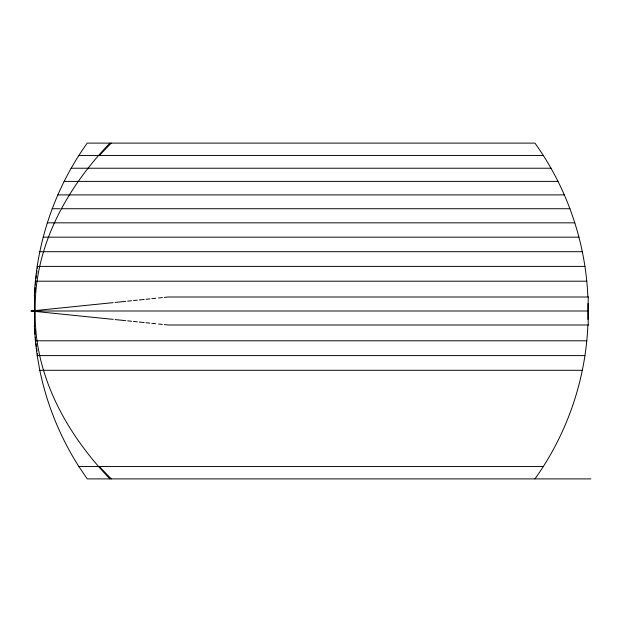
<?xml version="1.0" encoding="UTF-8"?>
<svg xmlns="http://www.w3.org/2000/svg" width="622" height="622" viewBox="0 0 622 622"><rect width="100%" height="100%" fill="white"/><g stroke="black" fill="none" stroke-linecap="round" stroke-linejoin="round"><path stroke-width="0.93" d="M587.984 319.397L588.233 297.005L168.212 297.005L164.356 297.402M34.521 296.08L34.521 325.92M34.311 296.08C36.721 241.383 55.335 187.595 87.243 143.107L534.936 143.107C566.829 187.603 585.426 241.39 587.837 296.08L588.233 297.005M534.936 478.893C566.829 434.397 585.426 380.61 587.837 325.92L588.233 324.995L587.992 303.536M34.739 293.289L35.159 287.714M35.368 284.923L35.648 281.198M36.014 278.423L36.379 275.647M36.628 273.797L36.993 271.021M37.359 268.245L37.608 266.395M109.923 143.107C66.585 188.023 33.813 247.089 35.244 311C33.813 374.91 66.585 433.977 109.923 478.893M99.302 155.453L111.268 143.107M113.173 319.374L31.1 311L113.173 302.626M115.109 302.424L125.73 301.343M127.658 301.149L131.522 300.753M133.45 300.558L137.314 300.162M139.25 299.967L144.079 299.47M146.007 299.275L149.871 298.879M151.799 298.684L155.663 298.288M158.563 297.992L162.42 297.604M78.87 155.453L543.301 155.453M71.149 168.228L88.036 168.228M88.277 168.228L551.014 168.228M64.12 181.391L558.043 181.391M57.792 194.904L564.372 194.904M52.178 208.728L59.86 208.728M61.158 208.728L569.977 208.728M47.295 222.832L54.06 222.832M54.184 222.832L574.86 222.832M43.167 237.169L578.989 237.169M39.792 251.7L582.355 251.7M37.188 266.395L39.139 266.395M39.738 266.395L584.96 266.395M35.361 281.198L586.787 281.198M31.1 311L587.953 311M588.233 324.995L168.212 324.995L164.356 324.598M34.311 325.92L35.361 340.802L586.787 340.802M35.361 340.802L37.188 355.605L39.139 355.605M39.738 355.605L584.96 355.605M37.188 355.605L39.792 370.3L582.355 370.3M39.792 370.3C46.837 404.409 60.14 437.173 78.87 466.547L543.301 466.547M590.9 478.893L87.243 478.893L78.87 466.547M115.109 319.576L125.73 320.657M127.658 320.851L131.522 321.247M133.45 321.442L137.314 321.838M139.25 322.033L144.079 322.53M146.007 322.725L149.871 323.121M151.799 323.316L155.663 323.712M158.563 324.008L162.42 324.396M99.302 466.547L111.268 478.893M36.014 343.577L36.379 346.353M36.628 348.203L36.993 350.979M37.359 353.755L37.608 355.605M34.739 328.711L35.159 334.286M35.368 337.077L35.648 340.802"/></g></svg>
